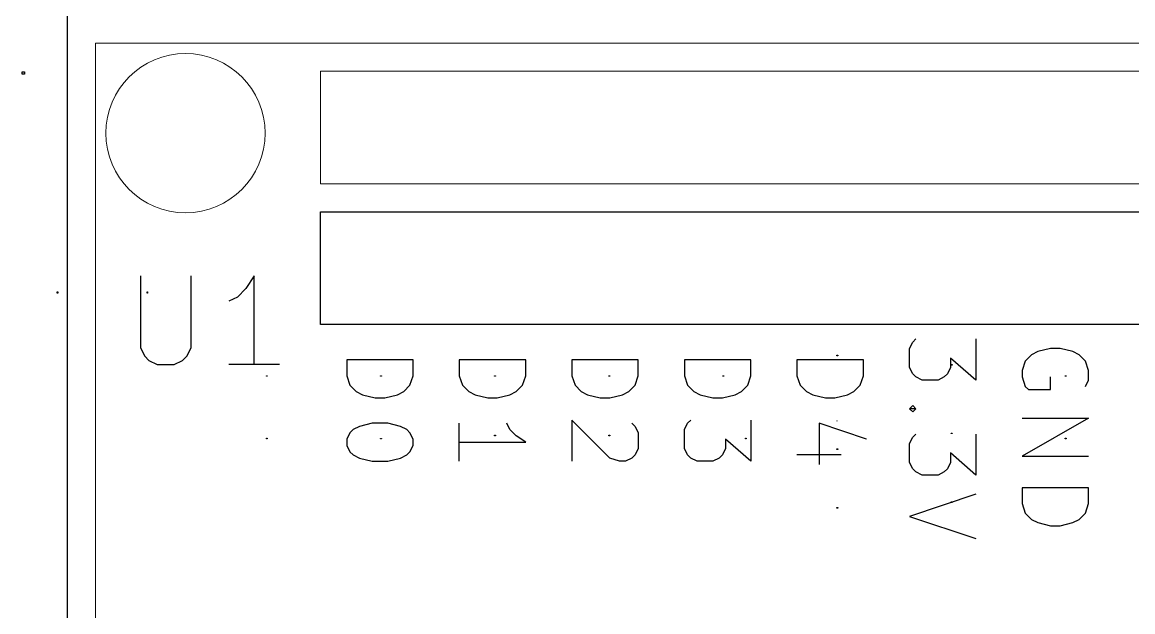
# Model space of a CAD drawing. Header units: millimetres. Extents: x -139 to 75, y -28 to 93.
# Drawn here: x -138.37 to -113.31, y 19.69 to 32.99 of the extents above; entities that cross this region are included whole.
import ezdxf

# ---------------------------------------------------------------- set-up
doc = ezdxf.new("R2010")
doc.units = ezdxf.units.MM
doc.header["$MEASUREMENT"] = 0
doc.header["$XCLIPFRAME"] = 0
doc.layers.add('Layer 1', color=7, linetype='Continuous')
picture_1 = doc.add_image_def('image28.jpg', size_in_pixel=(107, 61))
picture_2 = doc.add_image_def('image29.jpg', size_in_pixel=(107, 61))
picture_3 = doc.add_image_def('image30.jpg', size_in_pixel=(107, 61))
picture_4 = doc.add_image_def('image31.jpg', size_in_pixel=(107, 30))
picture_5 = doc.add_image_def('image32.jpg', size_in_pixel=(107, 61))
picture_6 = doc.add_image_def('image33.jpg', size_in_pixel=(107, 66))
picture_7 = doc.add_image_def('image34.jpg', size_in_pixel=(107, 61))
picture_8 = doc.add_image_def('image35.jpg', size_in_pixel=(107, 66))
picture_9 = doc.add_image_def('image36.jpg', size_in_pixel=(107, 61))
picture_10 = doc.add_image_def('image37.jpg', size_in_pixel=(77, 66))
picture_11 = doc.add_image_def('image38.jpg', size_in_pixel=(107, 66))
picture_12 = doc.add_image_def('image39.jpg', size_in_pixel=(10, 10))
picture_13 = doc.add_image_def('image40.jpg', size_in_pixel=(107, 66))
picture_14 = doc.add_image_def('image41.jpg', size_in_pixel=(107, 72))
picture_15 = doc.add_image_def('image42.jpg', size_in_pixel=(107, 66))
picture_16 = doc.add_image_def('image43.jpg', size_in_pixel=(107, 61))
picture_17 = doc.add_image_def('image44.jpg', size_in_pixel=(107, 61))
picture_18 = doc.add_image_def('image45.jpg', size_in_pixel=(107, 61))
picture_19 = doc.add_image_def('image46.jpg', size_in_pixel=(107, 61))
picture_20 = doc.add_image_def('image111.jpg', size_in_pixel=(258, 258))
picture_21 = doc.add_image_def('image148.jpg', size_in_pixel=(82, 144))
picture_22 = doc.add_image_def('image149.jpg', size_in_pixel=(41, 144))

msp = doc.modelspace()

# ---------------------------------------------------------------- linework, layer by layer
at = {"layer": 'Layer 1', "color": 52, "lineweight": 30}
for points in [[(-137.3555, 69.7362), (-137.3555, 69.7362), (-137.3555, 19.7364), (-137.3555, 19.7364)], [(-137.3555, 19.7364), (-137.3555, 19.7364), (-137.3555, -20.2634), (-137.3555, -20.2634)]]:
    msp.add_open_spline(points, degree=3, dxfattribs=at)
at = {"layer": 'Layer 1', "color": 136, "lineweight": 15}
for points in [[(-136.7205, 32.5202), (-136.7205, 32.5202), (-87.8256, 32.5202), (-87.8256, 32.5202)], [(-136.7205, 5.8502), (-136.7205, 5.8502), (-136.7205, 32.5202), (-136.7205, 32.5202)], [(-131.6405, 31.8852), (-131.6405, 31.8852), (-131.6405, 29.3452), (-131.6405, 29.3452)], [(-93.5406, 31.8852), (-93.5406, 31.8852), (-131.6405, 31.8852), (-131.6405, 31.8852)], [(-131.6405, 29.3452), (-131.6405, 29.3452), (-93.5406, 29.3452), (-93.5406, 29.3452)]]:
    msp.add_open_spline(points, degree=3, dxfattribs=at)
for points, knots in [([(-136.7205, 32.5202), (-136.7205, 32.5202), (-136.7205, 32.5202), (-136.7205, 32.5202), (-136.7205, 32.5202), (-136.7205, 32.5202), (-136.7205, 32.5202), (-136.7205, 32.5202)], [0, 0, 0, 0, 0.3333333, 0.3333333, 0.3333333, 0.3333333, 1, 1, 1, 1]), ([(-132.8912, 30.488), (-132.8912, 31.4799), (-133.6953, 32.284), (-134.6872, 32.284), (-134.6872, 32.284), (-135.6791, 32.284), (-136.4832, 31.4799), (-136.4832, 30.488), (-136.4832, 30.488), (-136.4832, 29.4961), (-135.6791, 28.692), (-134.6872, 28.692), (-134.6872, 28.692), (-133.6953, 28.692), (-132.8912, 29.4961), (-132.8912, 30.488)], [0, 0, 0, 0, 0.2, 0.2, 0.2, 0.2, 0.4, 0.4, 0.4, 0.4, 0.6, 0.6, 0.6, 0.6, 1, 1, 1, 1]), ([(-131.6405, 31.8852), (-131.6405, 31.8852), (-131.6405, 31.8852), (-131.6405, 31.8852), (-131.6405, 31.8852), (-131.6405, 31.8852), (-131.6405, 31.8852), (-131.6405, 31.8852)], [0, 0, 0, 0, 0.3333333, 0.3333333, 0.3333333, 0.3333333, 1, 1, 1, 1]), ([(-131.6405, 29.3452), (-131.6405, 29.3452), (-131.6405, 29.3452), (-131.6405, 29.3452), (-131.6405, 29.3452), (-131.6405, 29.3452), (-131.6405, 29.3452), (-131.6405, 29.3452)], [0, 0, 0, 0, 0.3333333, 0.3333333, 0.3333333, 0.3333333, 1, 1, 1, 1])]:
    msp.add_open_spline(points, degree=3, knots=knots, dxfattribs=at)
at = {"layer": 'Layer 1', "color": 136, "lineweight": 30}
for points in [[(-131.6405, 26.1702), (-131.6405, 26.1702), (-131.6405, 28.7102), (-131.6405, 28.7102)], [(-131.6405, 28.7102), (-131.6405, 28.7102), (-93.5406, 28.7102), (-93.5406, 28.7102)], [(-93.5406, 26.1702), (-93.5406, 26.1702), (-131.6405, 26.1702), (-131.6405, 26.1702)], [(-132.5625, 25.266), (-132.5625, 25.266), (-133.7055, 25.266), (-133.7055, 25.266)], [(-128.5087, 23.0867), (-128.5087, 23.0867), (-128.5087, 23.9452), (-128.5087, 23.9452)], [(-119.8879, 23.2315), (-119.8879, 23.2315), (-120.8887, 23.2315), (-120.8887, 23.2315)]]:
    msp.add_open_spline(points, degree=3, dxfattribs=at)
for points, knots in [([(-131.6405, 28.7102), (-131.6405, 28.7102), (-131.6405, 28.7102), (-131.6405, 28.7102), (-131.6405, 28.7102), (-131.6405, 28.7102), (-131.6405, 28.7102), (-131.6405, 28.7102)], [0, 0, 0, 0, 0.3333333, 0.3333333, 0.3333333, 0.3333333, 1, 1, 1, 1]), ([(-135.7045, 27.2675), (-135.7045, 27.2675), (-135.7045, 25.647), (-135.7045, 25.647), (-135.7045, 25.647), (-135.7045, 25.647), (-135.608, 25.4565), (-135.608, 25.4565), (-135.608, 25.4565), (-135.608, 25.4565), (-135.514, 25.3625), (-135.514, 25.3625), (-135.514, 25.3625), (-135.514, 25.3625), (-135.3235, 25.266), (-135.3235, 25.266), (-135.3235, 25.266), (-135.3235, 25.266), (-134.9425, 25.266), (-134.9425, 25.266), (-134.9425, 25.266), (-134.9425, 25.266), (-134.752, 25.3625), (-134.752, 25.3625), (-134.752, 25.3625), (-134.752, 25.3625), (-134.6555, 25.4565), (-134.6555, 25.4565), (-134.6555, 25.4565), (-134.6555, 25.4565), (-134.5615, 25.647), (-134.5615, 25.647), (-134.5615, 25.647), (-134.5615, 25.647), (-134.5615, 27.2675), (-134.5615, 27.2675)], [0, 0, 0, 0, 0.1, 0.1, 0.1, 0.1, 0.2, 0.2, 0.2, 0.2, 0.3, 0.3, 0.3, 0.3, 0.4, 0.4, 0.4, 0.4, 0.5, 0.5, 0.5, 0.5, 0.6, 0.6, 0.6, 0.6, 0.7, 0.7, 0.7, 0.7, 0.8, 0.8, 0.8, 0.8, 1, 1, 1, 1]), ([(-135.7045, 27.2675), (-135.7045, 27.2675), (-135.7045, 27.2675), (-135.7045, 27.2675), (-135.7045, 27.2675), (-135.7045, 27.2675), (-135.7045, 27.2675), (-135.7045, 27.2675)], [0, 0, 0, 0, 0.3333333, 0.3333333, 0.3333333, 0.3333333, 1, 1, 1, 1]), ([(-133.134, 25.266), (-133.134, 25.266), (-133.134, 27.2675), (-133.134, 27.2675), (-133.134, 27.2675), (-133.134, 27.2675), (-133.3245, 26.9805), (-133.3245, 26.9805), (-133.3245, 26.9805), (-133.3245, 26.9805), (-133.515, 26.79), (-133.515, 26.79), (-133.515, 26.79), (-133.515, 26.79), (-133.7055, 26.696), (-133.7055, 26.696)], [0, 0, 0, 0, 0.2, 0.2, 0.2, 0.2, 0.4, 0.4, 0.4, 0.4, 0.6, 0.6, 0.6, 0.6, 1, 1, 1, 1]), ([(-131.6405, 26.1702), (-131.6405, 26.1702), (-131.6405, 26.1702), (-131.6405, 26.1702), (-131.6405, 26.1702), (-131.6405, 26.1702), (-131.6405, 26.1702), (-131.6405, 26.1702)], [0, 0, 0, 0, 0.3333333, 0.3333333, 0.3333333, 0.3333333, 1, 1, 1, 1]), ([(-116.8501, 25.8451), (-116.8501, 25.8451), (-116.8501, 24.918), (-116.8501, 24.918), (-116.8501, 24.918), (-116.8501, 24.918), (-117.4216, 25.4159), (-117.4216, 25.4159), (-117.4216, 25.4159), (-117.4216, 25.4159), (-117.4216, 25.2025), (-117.4216, 25.2025), (-117.4216, 25.2025), (-117.4216, 25.2025), (-117.4927, 25.0603), (-117.4927, 25.0603), (-117.4927, 25.0603), (-117.4927, 25.0603), (-117.5638, 24.9891), (-117.5638, 24.9891), (-117.5638, 24.9891), (-117.5638, 24.9891), (-117.706, 24.918), (-117.706, 24.918), (-117.706, 24.918), (-117.706, 24.918), (-118.0642, 24.918), (-118.0642, 24.918), (-118.0642, 24.918), (-118.0642, 24.918), (-118.2064, 24.9891), (-118.2064, 24.9891), (-118.2064, 24.9891), (-118.2064, 24.9891), (-118.2775, 25.0603), (-118.2775, 25.0603), (-118.2775, 25.0603), (-118.2775, 25.0603), (-118.3487, 25.2025), (-118.3487, 25.2025), (-118.3487, 25.2025), (-118.3487, 25.2025), (-118.3487, 25.6318), (-118.3487, 25.6318), (-118.3487, 25.6318), (-118.3487, 25.6318), (-118.2775, 25.774), (-118.2775, 25.774), (-118.2775, 25.774), (-118.2775, 25.774), (-118.2064, 25.8451), (-118.2064, 25.8451)], [0, 0, 0, 0, 0.0714286, 0.0714286, 0.0714286, 0.0714286, 0.1428571, 0.1428571, 0.1428571, 0.1428571, 0.2142857, 0.2142857, 0.2142857, 0.2142857, 0.2857143, 0.2857143, 0.2857143, 0.2857143, 0.3571429, 0.3571429, 0.3571429, 0.3571429, 0.4285714, 0.4285714, 0.4285714, 0.4285714, 0.5, 0.5, 0.5, 0.5, 0.5714286, 0.5714286, 0.5714286, 0.5714286, 0.6428571, 0.6428571, 0.6428571, 0.6428571, 0.7142857, 0.7142857, 0.7142857, 0.7142857, 0.7857143, 0.7857143, 0.7857143, 0.7857143, 0.8571429, 0.8571429, 0.8571429, 0.8571429, 1, 1, 1, 1]), ([(-116.8501, 25.8451), (-116.8501, 25.8451), (-116.8501, 25.8451), (-116.8501, 25.8451), (-116.8501, 25.8451), (-116.8501, 25.8451), (-116.8501, 25.8451), (-116.8501, 25.8451)], [0, 0, 0, 0, 0.3333333, 0.3333333, 0.3333333, 0.3333333, 1, 1, 1, 1]), ([(-114.3812, 24.7732), (-114.3812, 24.7732), (-114.3101, 24.918), (-114.3101, 24.918), (-114.3101, 24.918), (-114.3101, 24.918), (-114.3101, 25.1314), (-114.3101, 25.1314), (-114.3101, 25.1314), (-114.3101, 25.1314), (-114.3812, 25.3447), (-114.3812, 25.3447), (-114.3812, 25.3447), (-114.3812, 25.3447), (-114.5234, 25.4895), (-114.5234, 25.4895), (-114.5234, 25.4895), (-114.5234, 25.4895), (-114.6657, 25.5606), (-114.6657, 25.5606), (-114.6657, 25.5606), (-114.6657, 25.5606), (-114.9527, 25.6318), (-114.9527, 25.6318), (-114.9527, 25.6318), (-114.9527, 25.6318), (-115.166, 25.6318), (-115.166, 25.6318), (-115.166, 25.6318), (-115.166, 25.6318), (-115.4531, 25.5606), (-115.4531, 25.5606), (-115.4531, 25.5606), (-115.4531, 25.5606), (-115.5953, 25.4895), (-115.5953, 25.4895), (-115.5953, 25.4895), (-115.5953, 25.4895), (-115.7375, 25.3447), (-115.7375, 25.3447), (-115.7375, 25.3447), (-115.7375, 25.3447), (-115.8087, 25.1314), (-115.8087, 25.1314), (-115.8087, 25.1314), (-115.8087, 25.1314), (-115.8087, 24.9891), (-115.8087, 24.9891), (-115.8087, 24.9891), (-115.8087, 24.9891), (-115.7375, 24.7732), (-115.7375, 24.7732), (-115.7375, 24.7732), (-115.7375, 24.7732), (-115.6664, 24.7021), (-115.6664, 24.7021), (-115.6664, 24.7021), (-115.6664, 24.7021), (-115.166, 24.7021), (-115.166, 24.7021), (-115.166, 24.7021), (-115.166, 24.7021), (-115.166, 24.9891), (-115.166, 24.9891)], [0, 0, 0, 0, 0.0588235, 0.0588235, 0.0588235, 0.0588235, 0.1176471, 0.1176471, 0.1176471, 0.1176471, 0.1764706, 0.1764706, 0.1764706, 0.1764706, 0.2352941, 0.2352941, 0.2352941, 0.2352941, 0.2941176, 0.2941176, 0.2941176, 0.2941176, 0.3529412, 0.3529412, 0.3529412, 0.3529412, 0.4117647, 0.4117647, 0.4117647, 0.4117647, 0.4705882, 0.4705882, 0.4705882, 0.4705882, 0.5294118, 0.5294118, 0.5294118, 0.5294118, 0.5882353, 0.5882353, 0.5882353, 0.5882353, 0.6470588, 0.6470588, 0.6470588, 0.6470588, 0.7058824, 0.7058824, 0.7058824, 0.7058824, 0.7647059, 0.7647059, 0.7647059, 0.7647059, 0.8235294, 0.8235294, 0.8235294, 0.8235294, 0.8823529, 0.8823529, 0.8823529, 0.8823529, 1, 1, 1, 1]), ([(-131.0487, 25.3727), (-131.0487, 25.3727), (-129.5501, 25.3727), (-129.5501, 25.3727), (-129.5501, 25.3727), (-129.5501, 25.3727), (-129.5501, 25.0171), (-129.5501, 25.0171), (-129.5501, 25.0171), (-129.5501, 25.0171), (-129.6212, 24.8012), (-129.6212, 24.8012), (-129.6212, 24.8012), (-129.6212, 24.8012), (-129.7634, 24.6589), (-129.7634, 24.6589), (-129.7634, 24.6589), (-129.7634, 24.6589), (-129.9057, 24.5878), (-129.9057, 24.5878), (-129.9057, 24.5878), (-129.9057, 24.5878), (-130.1927, 24.5167), (-130.1927, 24.5167), (-130.1927, 24.5167), (-130.1927, 24.5167), (-130.406, 24.5167), (-130.406, 24.5167), (-130.406, 24.5167), (-130.406, 24.5167), (-130.6931, 24.5878), (-130.6931, 24.5878), (-130.6931, 24.5878), (-130.6931, 24.5878), (-130.8353, 24.6589), (-130.8353, 24.6589), (-130.8353, 24.6589), (-130.8353, 24.6589), (-130.9775, 24.8012), (-130.9775, 24.8012), (-130.9775, 24.8012), (-130.9775, 24.8012), (-131.0487, 25.0171), (-131.0487, 25.0171), (-131.0487, 25.0171), (-131.0487, 25.0171), (-131.0487, 25.3727), (-131.0487, 25.3727)], [0, 0, 0, 0, 0.0769231, 0.0769231, 0.0769231, 0.0769231, 0.1538462, 0.1538462, 0.1538462, 0.1538462, 0.2307692, 0.2307692, 0.2307692, 0.2307692, 0.3076923, 0.3076923, 0.3076923, 0.3076923, 0.3846154, 0.3846154, 0.3846154, 0.3846154, 0.4615385, 0.4615385, 0.4615385, 0.4615385, 0.5384615, 0.5384615, 0.5384615, 0.5384615, 0.6153846, 0.6153846, 0.6153846, 0.6153846, 0.6923077, 0.6923077, 0.6923077, 0.6923077, 0.7692308, 0.7692308, 0.7692308, 0.7692308, 0.8461538, 0.8461538, 0.8461538, 0.8461538, 1, 1, 1, 1]), ([(-128.5087, 25.3727), (-128.5087, 25.3727), (-127.0101, 25.3727), (-127.0101, 25.3727), (-127.0101, 25.3727), (-127.0101, 25.3727), (-127.0101, 25.0171), (-127.0101, 25.0171), (-127.0101, 25.0171), (-127.0101, 25.0171), (-127.0812, 24.8012), (-127.0812, 24.8012), (-127.0812, 24.8012), (-127.0812, 24.8012), (-127.2234, 24.6589), (-127.2234, 24.6589), (-127.2234, 24.6589), (-127.2234, 24.6589), (-127.3657, 24.5878), (-127.3657, 24.5878), (-127.3657, 24.5878), (-127.3657, 24.5878), (-127.6527, 24.5167), (-127.6527, 24.5167), (-127.6527, 24.5167), (-127.6527, 24.5167), (-127.866, 24.5167), (-127.866, 24.5167), (-127.866, 24.5167), (-127.866, 24.5167), (-128.1531, 24.5878), (-128.1531, 24.5878), (-128.1531, 24.5878), (-128.1531, 24.5878), (-128.2953, 24.6589), (-128.2953, 24.6589), (-128.2953, 24.6589), (-128.2953, 24.6589), (-128.4375, 24.8012), (-128.4375, 24.8012), (-128.4375, 24.8012), (-128.4375, 24.8012), (-128.5087, 25.0171), (-128.5087, 25.0171), (-128.5087, 25.0171), (-128.5087, 25.0171), (-128.5087, 25.3727), (-128.5087, 25.3727)], [0, 0, 0, 0, 0.0769231, 0.0769231, 0.0769231, 0.0769231, 0.1538462, 0.1538462, 0.1538462, 0.1538462, 0.2307692, 0.2307692, 0.2307692, 0.2307692, 0.3076923, 0.3076923, 0.3076923, 0.3076923, 0.3846154, 0.3846154, 0.3846154, 0.3846154, 0.4615385, 0.4615385, 0.4615385, 0.4615385, 0.5384615, 0.5384615, 0.5384615, 0.5384615, 0.6153846, 0.6153846, 0.6153846, 0.6153846, 0.6923077, 0.6923077, 0.6923077, 0.6923077, 0.7692308, 0.7692308, 0.7692308, 0.7692308, 0.8461538, 0.8461538, 0.8461538, 0.8461538, 1, 1, 1, 1]), ([(-125.9687, 25.3727), (-125.9687, 25.3727), (-124.4701, 25.3727), (-124.4701, 25.3727), (-124.4701, 25.3727), (-124.4701, 25.3727), (-124.4701, 25.0171), (-124.4701, 25.0171), (-124.4701, 25.0171), (-124.4701, 25.0171), (-124.5412, 24.8012), (-124.5412, 24.8012), (-124.5412, 24.8012), (-124.5412, 24.8012), (-124.6834, 24.6589), (-124.6834, 24.6589), (-124.6834, 24.6589), (-124.6834, 24.6589), (-124.8257, 24.5878), (-124.8257, 24.5878), (-124.8257, 24.5878), (-124.8257, 24.5878), (-125.1127, 24.5167), (-125.1127, 24.5167), (-125.1127, 24.5167), (-125.1127, 24.5167), (-125.326, 24.5167), (-125.326, 24.5167), (-125.326, 24.5167), (-125.326, 24.5167), (-125.6131, 24.5878), (-125.6131, 24.5878), (-125.6131, 24.5878), (-125.6131, 24.5878), (-125.7553, 24.6589), (-125.7553, 24.6589), (-125.7553, 24.6589), (-125.7553, 24.6589), (-125.8975, 24.8012), (-125.8975, 24.8012), (-125.8975, 24.8012), (-125.8975, 24.8012), (-125.9687, 25.0171), (-125.9687, 25.0171), (-125.9687, 25.0171), (-125.9687, 25.0171), (-125.9687, 25.3727), (-125.9687, 25.3727)], [0, 0, 0, 0, 0.0769231, 0.0769231, 0.0769231, 0.0769231, 0.1538462, 0.1538462, 0.1538462, 0.1538462, 0.2307692, 0.2307692, 0.2307692, 0.2307692, 0.3076923, 0.3076923, 0.3076923, 0.3076923, 0.3846154, 0.3846154, 0.3846154, 0.3846154, 0.4615385, 0.4615385, 0.4615385, 0.4615385, 0.5384615, 0.5384615, 0.5384615, 0.5384615, 0.6153846, 0.6153846, 0.6153846, 0.6153846, 0.6923077, 0.6923077, 0.6923077, 0.6923077, 0.7692308, 0.7692308, 0.7692308, 0.7692308, 0.8461538, 0.8461538, 0.8461538, 0.8461538, 1, 1, 1, 1]), ([(-123.4287, 25.3727), (-123.4287, 25.3727), (-121.9301, 25.3727), (-121.9301, 25.3727), (-121.9301, 25.3727), (-121.9301, 25.3727), (-121.9301, 25.0171), (-121.9301, 25.0171), (-121.9301, 25.0171), (-121.9301, 25.0171), (-122.0012, 24.8012), (-122.0012, 24.8012), (-122.0012, 24.8012), (-122.0012, 24.8012), (-122.1434, 24.6589), (-122.1434, 24.6589), (-122.1434, 24.6589), (-122.1434, 24.6589), (-122.2857, 24.5878), (-122.2857, 24.5878), (-122.2857, 24.5878), (-122.2857, 24.5878), (-122.5727, 24.5167), (-122.5727, 24.5167), (-122.5727, 24.5167), (-122.5727, 24.5167), (-122.786, 24.5167), (-122.786, 24.5167), (-122.786, 24.5167), (-122.786, 24.5167), (-123.0731, 24.5878), (-123.0731, 24.5878), (-123.0731, 24.5878), (-123.0731, 24.5878), (-123.2153, 24.6589), (-123.2153, 24.6589), (-123.2153, 24.6589), (-123.2153, 24.6589), (-123.3575, 24.8012), (-123.3575, 24.8012), (-123.3575, 24.8012), (-123.3575, 24.8012), (-123.4287, 25.0171), (-123.4287, 25.0171), (-123.4287, 25.0171), (-123.4287, 25.0171), (-123.4287, 25.3727), (-123.4287, 25.3727)], [0, 0, 0, 0, 0.0769231, 0.0769231, 0.0769231, 0.0769231, 0.1538462, 0.1538462, 0.1538462, 0.1538462, 0.2307692, 0.2307692, 0.2307692, 0.2307692, 0.3076923, 0.3076923, 0.3076923, 0.3076923, 0.3846154, 0.3846154, 0.3846154, 0.3846154, 0.4615385, 0.4615385, 0.4615385, 0.4615385, 0.5384615, 0.5384615, 0.5384615, 0.5384615, 0.6153846, 0.6153846, 0.6153846, 0.6153846, 0.6923077, 0.6923077, 0.6923077, 0.6923077, 0.7692308, 0.7692308, 0.7692308, 0.7692308, 0.8461538, 0.8461538, 0.8461538, 0.8461538, 1, 1, 1, 1]), ([(-120.8887, 25.3727), (-120.8887, 25.3727), (-119.3901, 25.3727), (-119.3901, 25.3727), (-119.3901, 25.3727), (-119.3901, 25.3727), (-119.3901, 25.0171), (-119.3901, 25.0171), (-119.3901, 25.0171), (-119.3901, 25.0171), (-119.4612, 24.8012), (-119.4612, 24.8012), (-119.4612, 24.8012), (-119.4612, 24.8012), (-119.6034, 24.6589), (-119.6034, 24.6589), (-119.6034, 24.6589), (-119.6034, 24.6589), (-119.7457, 24.5878), (-119.7457, 24.5878), (-119.7457, 24.5878), (-119.7457, 24.5878), (-120.0327, 24.5167), (-120.0327, 24.5167), (-120.0327, 24.5167), (-120.0327, 24.5167), (-120.246, 24.5167), (-120.246, 24.5167), (-120.246, 24.5167), (-120.246, 24.5167), (-120.5331, 24.5878), (-120.5331, 24.5878), (-120.5331, 24.5878), (-120.5331, 24.5878), (-120.6753, 24.6589), (-120.6753, 24.6589), (-120.6753, 24.6589), (-120.6753, 24.6589), (-120.8175, 24.8012), (-120.8175, 24.8012), (-120.8175, 24.8012), (-120.8175, 24.8012), (-120.8887, 25.0171), (-120.8887, 25.0171), (-120.8887, 25.0171), (-120.8887, 25.0171), (-120.8887, 25.3727), (-120.8887, 25.3727)], [0, 0, 0, 0, 0.0769231, 0.0769231, 0.0769231, 0.0769231, 0.1538462, 0.1538462, 0.1538462, 0.1538462, 0.2307692, 0.2307692, 0.2307692, 0.2307692, 0.3076923, 0.3076923, 0.3076923, 0.3076923, 0.3846154, 0.3846154, 0.3846154, 0.3846154, 0.4615385, 0.4615385, 0.4615385, 0.4615385, 0.5384615, 0.5384615, 0.5384615, 0.5384615, 0.6153846, 0.6153846, 0.6153846, 0.6153846, 0.6923077, 0.6923077, 0.6923077, 0.6923077, 0.7692308, 0.7692308, 0.7692308, 0.7692308, 0.8461538, 0.8461538, 0.8461538, 0.8461538, 1, 1, 1, 1]), ([(-133.134, 25.266), (-133.134, 25.266), (-133.134, 25.266), (-133.134, 25.266), (-133.134, 25.266), (-133.134, 25.266), (-133.134, 25.266), (-133.134, 25.266)], [0, 0, 0, 0, 0.3333333, 0.3333333, 0.3333333, 0.3333333, 1, 1, 1, 1]), ([(-132.5625, 25.266), (-132.5625, 25.266), (-132.5625, 25.266), (-132.5625, 25.266), (-132.5625, 25.266), (-132.5625, 25.266), (-132.5625, 25.266), (-132.5625, 25.266)], [0, 0, 0, 0, 0.3333333, 0.3333333, 0.3333333, 0.3333333, 1, 1, 1, 1]), ([(-114.3812, 24.7732), (-114.3812, 24.7732), (-114.3812, 24.7732), (-114.3812, 24.7732), (-114.3812, 24.7732), (-114.3812, 24.7732), (-114.3812, 24.7732), (-114.3812, 24.7732)], [0, 0, 0, 0, 0.3333333, 0.3333333, 0.3333333, 0.3333333, 1, 1, 1, 1]), ([(-118.2064, 24.2729), (-118.2064, 24.2729), (-118.2775, 24.2017), (-118.2775, 24.2017), (-118.2775, 24.2017), (-118.2775, 24.2017), (-118.3487, 24.2729), (-118.3487, 24.2729), (-118.3487, 24.2729), (-118.3487, 24.2729), (-118.2775, 24.3465), (-118.2775, 24.3465), (-118.2775, 24.3465), (-118.2775, 24.3465), (-118.2064, 24.2729), (-118.2064, 24.2729), (-118.2064, 24.2729), (-118.2064, 24.2729), (-118.3487, 24.2729), (-118.3487, 24.2729)], [0, 0, 0, 0, 0.1666667, 0.1666667, 0.1666667, 0.1666667, 0.3333333, 0.3333333, 0.3333333, 0.3333333, 0.5, 0.5, 0.5, 0.5, 0.6666667, 0.6666667, 0.6666667, 0.6666667, 1, 1, 1, 1]), ([(-118.2064, 24.2729), (-118.2064, 24.2729), (-118.2064, 24.2729), (-118.2064, 24.2729), (-118.2064, 24.2729), (-118.2064, 24.2729), (-118.2064, 24.2729), (-118.2064, 24.2729)], [0, 0, 0, 0, 0.3333333, 0.3333333, 0.3333333, 0.3333333, 1, 1, 1, 1]), ([(-115.8087, 24.0595), (-115.8087, 24.0595), (-114.3101, 24.0595), (-114.3101, 24.0595), (-114.3101, 24.0595), (-114.3101, 24.0595), (-115.8087, 23.2035), (-115.8087, 23.2035), (-115.8087, 23.2035), (-115.8087, 23.2035), (-114.3101, 23.2035), (-114.3101, 23.2035)], [0, 0, 0, 0, 0.25, 0.25, 0.25, 0.25, 0.5, 0.5, 0.5, 0.5, 1, 1, 1, 1]), ([(-115.8087, 24.0595), (-115.8087, 24.0595), (-115.8087, 24.0595), (-115.8087, 24.0595), (-115.8087, 24.0595), (-115.8087, 24.0595), (-115.8087, 24.0595), (-115.8087, 24.0595)], [0, 0, 0, 0, 0.3333333, 0.3333333, 0.3333333, 0.3333333, 1, 1, 1, 1]), ([(-129.5501, 23.5871), (-129.5501, 23.5871), (-129.5501, 23.4448), (-129.5501, 23.4448), (-129.5501, 23.4448), (-129.5501, 23.4448), (-129.6212, 23.3026), (-129.6212, 23.3026), (-129.6212, 23.3026), (-129.6212, 23.3026), (-129.6923, 23.2315), (-129.6923, 23.2315), (-129.6923, 23.2315), (-129.6923, 23.2315), (-129.8345, 23.1578), (-129.8345, 23.1578), (-129.8345, 23.1578), (-129.8345, 23.1578), (-130.1216, 23.0867), (-130.1216, 23.0867), (-130.1216, 23.0867), (-130.1216, 23.0867), (-130.4772, 23.0867), (-130.4772, 23.0867), (-130.4772, 23.0867), (-130.4772, 23.0867), (-130.7642, 23.1578), (-130.7642, 23.1578), (-130.7642, 23.1578), (-130.7642, 23.1578), (-130.9064, 23.2315), (-130.9064, 23.2315), (-130.9064, 23.2315), (-130.9064, 23.2315), (-130.9775, 23.3026), (-130.9775, 23.3026), (-130.9775, 23.3026), (-130.9775, 23.3026), (-131.0487, 23.4448), (-131.0487, 23.4448), (-131.0487, 23.4448), (-131.0487, 23.4448), (-131.0487, 23.5871), (-131.0487, 23.5871), (-131.0487, 23.5871), (-131.0487, 23.5871), (-130.9775, 23.7293), (-130.9775, 23.7293), (-130.9775, 23.7293), (-130.9775, 23.7293), (-130.9064, 23.803), (-130.9064, 23.803), (-130.9064, 23.803), (-130.9064, 23.803), (-130.7642, 23.8741), (-130.7642, 23.8741), (-130.7642, 23.8741), (-130.7642, 23.8741), (-130.4772, 23.9452), (-130.4772, 23.9452), (-130.4772, 23.9452), (-130.4772, 23.9452), (-130.1216, 23.9452), (-130.1216, 23.9452), (-130.1216, 23.9452), (-130.1216, 23.9452), (-129.8345, 23.8741), (-129.8345, 23.8741), (-129.8345, 23.8741), (-129.8345, 23.8741), (-129.6923, 23.803), (-129.6923, 23.803), (-129.6923, 23.803), (-129.6923, 23.803), (-129.6212, 23.7293), (-129.6212, 23.7293), (-129.6212, 23.7293), (-129.6212, 23.7293), (-129.5501, 23.5871), (-129.5501, 23.5871)], [0, 0, 0, 0, 0.047619, 0.047619, 0.047619, 0.047619, 0.0952381, 0.0952381, 0.0952381, 0.0952381, 0.1428571, 0.1428571, 0.1428571, 0.1428571, 0.1904762, 0.1904762, 0.1904762, 0.1904762, 0.2380952, 0.2380952, 0.2380952, 0.2380952, 0.2857143, 0.2857143, 0.2857143, 0.2857143, 0.3333333, 0.3333333, 0.3333333, 0.3333333, 0.3809524, 0.3809524, 0.3809524, 0.3809524, 0.4285714, 0.4285714, 0.4285714, 0.4285714, 0.4761905, 0.4761905, 0.4761905, 0.4761905, 0.5238095, 0.5238095, 0.5238095, 0.5238095, 0.5714286, 0.5714286, 0.5714286, 0.5714286, 0.6190476, 0.6190476, 0.6190476, 0.6190476, 0.6666667, 0.6666667, 0.6666667, 0.6666667, 0.7142857, 0.7142857, 0.7142857, 0.7142857, 0.7619048, 0.7619048, 0.7619048, 0.7619048, 0.8095238, 0.8095238, 0.8095238, 0.8095238, 0.8571429, 0.8571429, 0.8571429, 0.8571429, 0.9047619, 0.9047619, 0.9047619, 0.9047619, 1, 1, 1, 1]), ([(-128.5087, 23.5159), (-128.5087, 23.5159), (-127.0101, 23.5159), (-127.0101, 23.5159), (-127.0101, 23.5159), (-127.0101, 23.5159), (-127.2234, 23.6582), (-127.2234, 23.6582), (-127.2234, 23.6582), (-127.2234, 23.6582), (-127.3657, 23.803), (-127.3657, 23.803), (-127.3657, 23.803), (-127.3657, 23.803), (-127.4368, 23.9452), (-127.4368, 23.9452)], [0, 0, 0, 0, 0.2, 0.2, 0.2, 0.2, 0.4, 0.4, 0.4, 0.4, 0.6, 0.6, 0.6, 0.6, 1, 1, 1, 1]), ([(-124.6123, 23.9452), (-124.6123, 23.9452), (-124.5412, 23.8741), (-124.5412, 23.8741), (-124.5412, 23.8741), (-124.5412, 23.8741), (-124.4701, 23.7293), (-124.4701, 23.7293), (-124.4701, 23.7293), (-124.4701, 23.7293), (-124.4701, 23.3737), (-124.4701, 23.3737), (-124.4701, 23.3737), (-124.4701, 23.3737), (-124.5412, 23.2315), (-124.5412, 23.2315), (-124.5412, 23.2315), (-124.5412, 23.2315), (-124.6123, 23.1578), (-124.6123, 23.1578), (-124.6123, 23.1578), (-124.6123, 23.1578), (-124.7545, 23.0867), (-124.7545, 23.0867), (-124.7545, 23.0867), (-124.7545, 23.0867), (-124.8968, 23.0867), (-124.8968, 23.0867), (-124.8968, 23.0867), (-124.8968, 23.0867), (-125.1127, 23.1578), (-125.1127, 23.1578), (-125.1127, 23.1578), (-125.1127, 23.1578), (-125.9687, 24.0163), (-125.9687, 24.0163), (-125.9687, 24.0163), (-125.9687, 24.0163), (-125.9687, 23.0867), (-125.9687, 23.0867)], [0, 0, 0, 0, 0.0909091, 0.0909091, 0.0909091, 0.0909091, 0.1818182, 0.1818182, 0.1818182, 0.1818182, 0.2727273, 0.2727273, 0.2727273, 0.2727273, 0.3636364, 0.3636364, 0.3636364, 0.3636364, 0.4545455, 0.4545455, 0.4545455, 0.4545455, 0.5454545, 0.5454545, 0.5454545, 0.5454545, 0.6363636, 0.6363636, 0.6363636, 0.6363636, 0.7272727, 0.7272727, 0.7272727, 0.7272727, 0.8181818, 0.8181818, 0.8181818, 0.8181818, 1, 1, 1, 1]), ([(-124.6123, 23.9452), (-124.6123, 23.9452), (-124.6123, 23.9452), (-124.6123, 23.9452), (-124.6123, 23.9452), (-124.6123, 23.9452), (-124.6123, 23.9452), (-124.6123, 23.9452)], [0, 0, 0, 0, 0.3333333, 0.3333333, 0.3333333, 0.3333333, 1, 1, 1, 1]), ([(-121.9301, 24.0163), (-121.9301, 24.0163), (-121.9301, 23.0867), (-121.9301, 23.0867), (-121.9301, 23.0867), (-121.9301, 23.0867), (-122.5016, 23.5871), (-122.5016, 23.5871), (-122.5016, 23.5871), (-122.5016, 23.5871), (-122.5016, 23.3737), (-122.5016, 23.3737), (-122.5016, 23.3737), (-122.5016, 23.3737), (-122.5727, 23.2315), (-122.5727, 23.2315), (-122.5727, 23.2315), (-122.5727, 23.2315), (-122.6438, 23.1578), (-122.6438, 23.1578), (-122.6438, 23.1578), (-122.6438, 23.1578), (-122.786, 23.0867), (-122.786, 23.0867), (-122.786, 23.0867), (-122.786, 23.0867), (-123.1442, 23.0867), (-123.1442, 23.0867), (-123.1442, 23.0867), (-123.1442, 23.0867), (-123.2864, 23.1578), (-123.2864, 23.1578), (-123.2864, 23.1578), (-123.2864, 23.1578), (-123.3575, 23.2315), (-123.3575, 23.2315), (-123.3575, 23.2315), (-123.3575, 23.2315), (-123.4287, 23.3737), (-123.4287, 23.3737), (-123.4287, 23.3737), (-123.4287, 23.3737), (-123.4287, 23.803), (-123.4287, 23.803), (-123.4287, 23.803), (-123.4287, 23.803), (-123.3575, 23.9452), (-123.3575, 23.9452), (-123.3575, 23.9452), (-123.3575, 23.9452), (-123.2864, 24.0163), (-123.2864, 24.0163)], [0, 0, 0, 0, 0.0714286, 0.0714286, 0.0714286, 0.0714286, 0.1428571, 0.1428571, 0.1428571, 0.1428571, 0.2142857, 0.2142857, 0.2142857, 0.2142857, 0.2857143, 0.2857143, 0.2857143, 0.2857143, 0.3571429, 0.3571429, 0.3571429, 0.3571429, 0.4285714, 0.4285714, 0.4285714, 0.4285714, 0.5, 0.5, 0.5, 0.5, 0.5714286, 0.5714286, 0.5714286, 0.5714286, 0.6428571, 0.6428571, 0.6428571, 0.6428571, 0.7142857, 0.7142857, 0.7142857, 0.7142857, 0.7857143, 0.7857143, 0.7857143, 0.7857143, 0.8571429, 0.8571429, 0.8571429, 0.8571429, 1, 1, 1, 1]), ([(-121.9301, 24.0163), (-121.9301, 24.0163), (-121.9301, 24.0163), (-121.9301, 24.0163), (-121.9301, 24.0163), (-121.9301, 24.0163), (-121.9301, 24.0163), (-121.9301, 24.0163)], [0, 0, 0, 0, 0.3333333, 0.3333333, 0.3333333, 0.3333333, 1, 1, 1, 1]), ([(-119.3164, 23.5871), (-119.3164, 23.5871), (-120.3883, 23.9452), (-120.3883, 23.9452), (-120.3883, 23.9452), (-120.3883, 23.9452), (-120.3883, 23.0156), (-120.3883, 23.0156)], [0, 0, 0, 0, 0.3333333, 0.3333333, 0.3333333, 0.3333333, 1, 1, 1, 1]), ([(-119.3164, 23.5871), (-119.3164, 23.5871), (-119.3164, 23.5871), (-119.3164, 23.5871), (-119.3164, 23.5871), (-119.3164, 23.5871), (-119.3164, 23.5871), (-119.3164, 23.5871)], [0, 0, 0, 0, 0.3333333, 0.3333333, 0.3333333, 0.3333333, 1, 1, 1, 1]), ([(-116.8501, 23.7014), (-116.8501, 23.7014), (-116.8501, 22.7743), (-116.8501, 22.7743), (-116.8501, 22.7743), (-116.8501, 22.7743), (-117.4216, 23.2746), (-117.4216, 23.2746), (-117.4216, 23.2746), (-117.4216, 23.2746), (-117.4216, 23.0587), (-117.4216, 23.0587), (-117.4216, 23.0587), (-117.4216, 23.0587), (-117.4927, 22.9165), (-117.4927, 22.9165), (-117.4927, 22.9165), (-117.4927, 22.9165), (-117.5638, 22.8454), (-117.5638, 22.8454), (-117.5638, 22.8454), (-117.5638, 22.8454), (-117.706, 22.7743), (-117.706, 22.7743), (-117.706, 22.7743), (-117.706, 22.7743), (-118.0642, 22.7743), (-118.0642, 22.7743), (-118.0642, 22.7743), (-118.0642, 22.7743), (-118.2064, 22.8454), (-118.2064, 22.8454), (-118.2064, 22.8454), (-118.2064, 22.8454), (-118.2775, 22.9165), (-118.2775, 22.9165), (-118.2775, 22.9165), (-118.2775, 22.9165), (-118.3487, 23.0587), (-118.3487, 23.0587), (-118.3487, 23.0587), (-118.3487, 23.0587), (-118.3487, 23.488), (-118.3487, 23.488), (-118.3487, 23.488), (-118.3487, 23.488), (-118.2775, 23.6302), (-118.2775, 23.6302), (-118.2775, 23.6302), (-118.2775, 23.6302), (-118.2064, 23.7014), (-118.2064, 23.7014)], [0, 0, 0, 0, 0.0714286, 0.0714286, 0.0714286, 0.0714286, 0.1428571, 0.1428571, 0.1428571, 0.1428571, 0.2142857, 0.2142857, 0.2142857, 0.2142857, 0.2857143, 0.2857143, 0.2857143, 0.2857143, 0.3571429, 0.3571429, 0.3571429, 0.3571429, 0.4285714, 0.4285714, 0.4285714, 0.4285714, 0.5, 0.5, 0.5, 0.5, 0.5714286, 0.5714286, 0.5714286, 0.5714286, 0.6428571, 0.6428571, 0.6428571, 0.6428571, 0.7142857, 0.7142857, 0.7142857, 0.7142857, 0.7857143, 0.7857143, 0.7857143, 0.7857143, 0.8571429, 0.8571429, 0.8571429, 0.8571429, 1, 1, 1, 1]), ([(-116.8501, 23.7014), (-116.8501, 23.7014), (-116.8501, 23.7014), (-116.8501, 23.7014), (-116.8501, 23.7014), (-116.8501, 23.7014), (-116.8501, 23.7014), (-116.8501, 23.7014)], [0, 0, 0, 0, 0.3333333, 0.3333333, 0.3333333, 0.3333333, 1, 1, 1, 1]), ([(-128.5087, 23.5159), (-128.5087, 23.5159), (-128.5087, 23.5159), (-128.5087, 23.5159), (-128.5087, 23.5159), (-128.5087, 23.5159), (-128.5087, 23.5159), (-128.5087, 23.5159)], [0, 0, 0, 0, 0.3333333, 0.3333333, 0.3333333, 0.3333333, 1, 1, 1, 1]), ([(-128.5087, 23.0867), (-128.5087, 23.0867), (-128.5087, 23.0867), (-128.5087, 23.0867), (-128.5087, 23.0867), (-128.5087, 23.0867), (-128.5087, 23.0867), (-128.5087, 23.0867)], [0, 0, 0, 0, 0.3333333, 0.3333333, 0.3333333, 0.3333333, 1, 1, 1, 1]), ([(-119.8879, 23.2315), (-119.8879, 23.2315), (-119.8879, 23.2315), (-119.8879, 23.2315), (-119.8879, 23.2315), (-119.8879, 23.2315), (-119.8879, 23.2315), (-119.8879, 23.2315)], [0, 0, 0, 0, 0.3333333, 0.3333333, 0.3333333, 0.3333333, 1, 1, 1, 1]), ([(-116.8501, 22.345), (-116.8501, 22.345), (-118.3487, 21.8446), (-118.3487, 21.8446), (-118.3487, 21.8446), (-118.3487, 21.8446), (-116.8501, 21.3442), (-116.8501, 21.3442)], [0, 0, 0, 0, 0.3333333, 0.3333333, 0.3333333, 0.3333333, 1, 1, 1, 1]), ([(-116.8501, 22.345), (-116.8501, 22.345), (-116.8501, 22.345), (-116.8501, 22.345), (-116.8501, 22.345), (-116.8501, 22.345), (-116.8501, 22.345), (-116.8501, 22.345)], [0, 0, 0, 0, 0.3333333, 0.3333333, 0.3333333, 0.3333333, 1, 1, 1, 1]), ([(-115.8087, 22.4872), (-115.8087, 22.4872), (-114.3101, 22.4872), (-114.3101, 22.4872), (-114.3101, 22.4872), (-114.3101, 22.4872), (-114.3101, 22.1316), (-114.3101, 22.1316), (-114.3101, 22.1316), (-114.3101, 22.1316), (-114.3812, 21.9157), (-114.3812, 21.9157), (-114.3812, 21.9157), (-114.3812, 21.9157), (-114.5234, 21.7735), (-114.5234, 21.7735), (-114.5234, 21.7735), (-114.5234, 21.7735), (-114.6657, 21.7024), (-114.6657, 21.7024), (-114.6657, 21.7024), (-114.6657, 21.7024), (-114.9527, 21.6313), (-114.9527, 21.6313), (-114.9527, 21.6313), (-114.9527, 21.6313), (-115.166, 21.6313), (-115.166, 21.6313), (-115.166, 21.6313), (-115.166, 21.6313), (-115.4531, 21.7024), (-115.4531, 21.7024), (-115.4531, 21.7024), (-115.4531, 21.7024), (-115.5953, 21.7735), (-115.5953, 21.7735), (-115.5953, 21.7735), (-115.5953, 21.7735), (-115.7375, 21.9157), (-115.7375, 21.9157), (-115.7375, 21.9157), (-115.7375, 21.9157), (-115.8087, 22.1316), (-115.8087, 22.1316), (-115.8087, 22.1316), (-115.8087, 22.1316), (-115.8087, 22.4872), (-115.8087, 22.4872)], [0, 0, 0, 0, 0.0769231, 0.0769231, 0.0769231, 0.0769231, 0.1538462, 0.1538462, 0.1538462, 0.1538462, 0.2307692, 0.2307692, 0.2307692, 0.2307692, 0.3076923, 0.3076923, 0.3076923, 0.3076923, 0.3846154, 0.3846154, 0.3846154, 0.3846154, 0.4615385, 0.4615385, 0.4615385, 0.4615385, 0.5384615, 0.5384615, 0.5384615, 0.5384615, 0.6153846, 0.6153846, 0.6153846, 0.6153846, 0.6923077, 0.6923077, 0.6923077, 0.6923077, 0.7692308, 0.7692308, 0.7692308, 0.7692308, 0.8461538, 0.8461538, 0.8461538, 0.8461538, 1, 1, 1, 1])]:
    msp.add_open_spline(points, degree=3, knots=knots, dxfattribs=at)
at = {"layer": 'Layer 1', "color": 52, "lineweight": 30}
msp.add_open_spline([(-137.3555, 19.7364), (-137.3555, 19.7364), (-137.3555, 19.7364), (-137.3555, 19.7364), (-137.3555, 19.7364), (-137.3555, 19.7364), (-137.3555, 19.7364), (-137.3555, 19.7364)], degree=3, knots=[0, 0, 0, 0, 0.3333333, 0.3333333, 0.3333333, 0.3333333, 1, 1, 1, 1], dxfattribs=at)

# ---------------------------------------------------------------- pictures from other files: only their frames are drawn
at = {"layer": 'Layer 1', "color": 136}
image = msp.add_image(picture_20, insert=(-136.4832, 28.692), size_in_units=(3.5833, 3.5833), dxfattribs=at)
image.set_boundary_path([(-136.483, 28.692), (-132.891, 32.284)])
image.dxf.flags = 3
image = msp.add_image(picture_21, insert=(-135.7045, 25.266), size_in_units=(1.1389, 2), dxfattribs=at)
image.set_boundary_path([(-135.704, 25.266), (-134.561, 27.267)])
image.dxf.flags = 3
image = msp.add_image(picture_22, insert=(-133.7055, 25.266), size_in_units=(0.5694, 2), dxfattribs=at)
image.set_boundary_path([(-133.706, 25.266), (-133.134, 27.267)])
image.dxf.flags = 3
image = msp.add_image(picture_11, insert=(-118.3487, 24.918), size_in_units=(1.4861, 0.9167), dxfattribs=at)
image.set_boundary_path([(-118.349, 24.918), (-116.85, 25.845)])
image.dxf.flags = 3
image = msp.add_image(picture_15, insert=(-115.8087, 24.7021), size_in_units=(1.4861, 0.9167), dxfattribs=at)
image.set_boundary_path([(-115.809, 24.702), (-114.31, 25.632)])
image.dxf.flags = 3
image = msp.add_image(picture_1, insert=(-131.0487, 24.5167), size_in_units=(1.4861, 0.8472), dxfattribs=at)
image.set_boundary_path([(-131.049, 24.517), (-129.55, 25.373)])
image.dxf.flags = 3
image = msp.add_image(picture_3, insert=(-128.5087, 24.5167), size_in_units=(1.4861, 0.8472), dxfattribs=at)
image.set_boundary_path([(-128.509, 24.517), (-127.01, 25.373)])
image.dxf.flags = 3
image = msp.add_image(picture_5, insert=(-125.9687, 24.5167), size_in_units=(1.4861, 0.8472), dxfattribs=at)
image.set_boundary_path([(-125.969, 24.517), (-124.47, 25.373)])
image.dxf.flags = 3
image = msp.add_image(picture_7, insert=(-123.4287, 24.5167), size_in_units=(1.4861, 0.8472), dxfattribs=at)
image.set_boundary_path([(-123.429, 24.517), (-121.93, 25.373)])
image.dxf.flags = 3
image = msp.add_image(picture_9, insert=(-120.8887, 24.5167), size_in_units=(1.4861, 0.8472), dxfattribs=at)
image.set_boundary_path([(-120.889, 24.517), (-119.39, 25.373)])
image.dxf.flags = 3
image = msp.add_image(picture_18, insert=(-113.2687, 24.5167), size_in_units=(1.4861, 0.8472), dxfattribs=at)
image.set_boundary_path([(-113.269, 24.517), (-111.77, 25.373)])
image.dxf.flags = 3
image = msp.add_image(picture_12, insert=(-118.3487, 24.2017), size_in_units=(0.1389, 0.1389), dxfattribs=at)
image.set_boundary_path([(-118.349, 24.202), (-118.206, 24.346)])
image.dxf.flags = 3
image = msp.add_image(picture_2, insert=(-131.0487, 23.0867), size_in_units=(1.4861, 0.8472), dxfattribs=at)
image.set_boundary_path([(-131.049, 23.087), (-129.55, 23.945)])
image.dxf.flags = 3
image = msp.add_image(picture_4, insert=(-128.5087, 23.5159), size_in_units=(1.4861, 0.4167), dxfattribs=at)
image.set_boundary_path([(-128.509, 23.516), (-127.01, 23.945)])
image.dxf.flags = 3
image = msp.add_image(picture_6, insert=(-125.9687, 23.0867), size_in_units=(1.4861, 0.9167), dxfattribs=at)
image.set_boundary_path([(-125.969, 23.087), (-124.47, 24.016)])
image.dxf.flags = 3
image = msp.add_image(picture_8, insert=(-123.4287, 23.0867), size_in_units=(1.4861, 0.9167), dxfattribs=at)
image.set_boundary_path([(-123.429, 23.087), (-121.93, 24.016)])
image.dxf.flags = 3
image = msp.add_image(picture_10, insert=(-120.3883, 23.0156), size_in_units=(1.0694, 0.9167), dxfattribs=at)
image.set_boundary_path([(-120.388, 23.016), (-119.316, 23.945)])
image.dxf.flags = 3
image = msp.add_image(picture_16, insert=(-115.8087, 23.2035), size_in_units=(1.4861, 0.8472), dxfattribs=at)
image.set_boundary_path([(-115.809, 23.203), (-114.31, 24.06)])
image.dxf.flags = 3
image = msp.add_image(picture_19, insert=(-113.2687, 23.0867), size_in_units=(1.4861, 0.8472), dxfattribs=at)
image.set_boundary_path([(-113.269, 23.087), (-111.77, 23.945)])
image.dxf.flags = 3
image = msp.add_image(picture_13, insert=(-118.3487, 22.7743), size_in_units=(1.4861, 0.9167), dxfattribs=at)
image.set_boundary_path([(-118.349, 22.774), (-116.85, 23.701)])
image.dxf.flags = 3
image = msp.add_image(picture_17, insert=(-115.8087, 21.6313), size_in_units=(1.4861, 0.8472), dxfattribs=at)
image.set_boundary_path([(-115.809, 21.631), (-114.31, 22.487)])
image.dxf.flags = 3
image = msp.add_image(picture_14, insert=(-118.3487, 21.3442), size_in_units=(1.4861, 1), dxfattribs=at)
image.set_boundary_path([(-118.349, 21.344), (-116.85, 22.345)])
image.dxf.flags = 3

doc.saveas('drawing.dxf')
